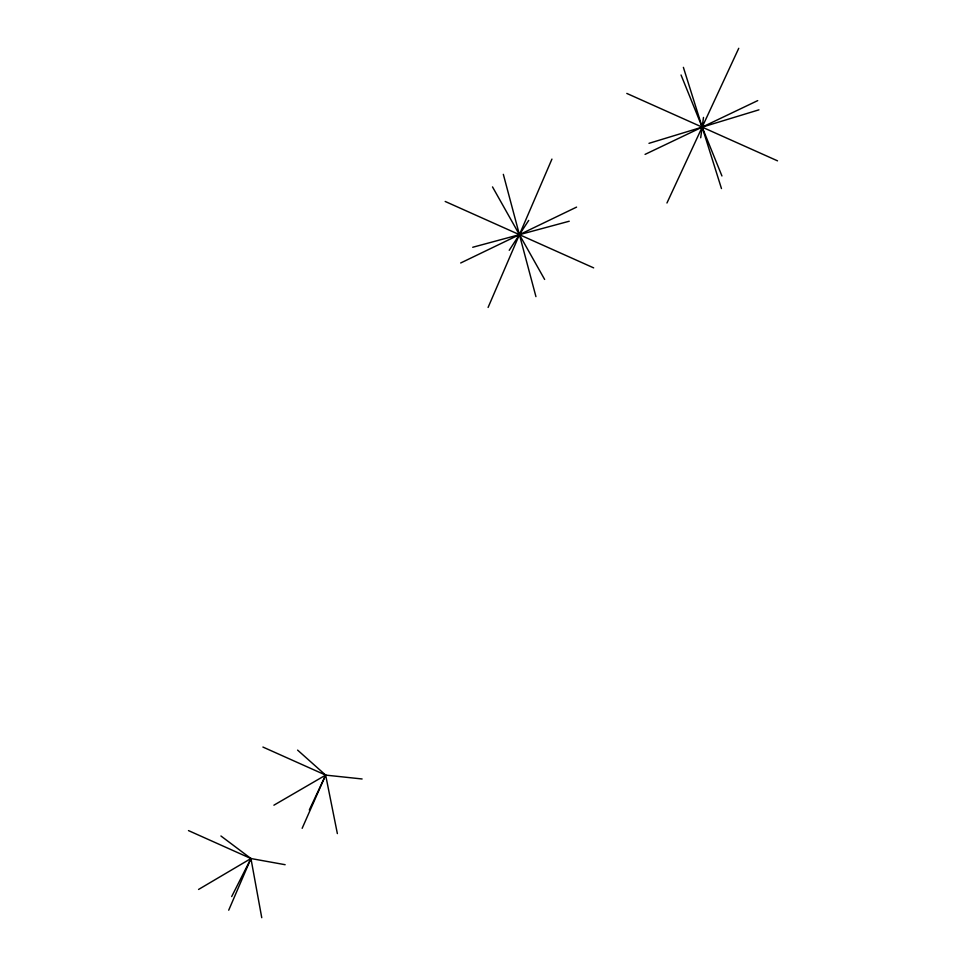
<?xml version="1.0" encoding="UTF-8"?>
<svg xmlns="http://www.w3.org/2000/svg" width="966" height="966" viewBox="0 0 966 966"><rect width="100%" height="100%" fill="white"/><g stroke="black" fill="none" stroke-linecap="round" stroke-linejoin="round"><path stroke-width="1.45" d="M700.7 137.776L703.49 117.429M228.713 910.201L250.943 858.533L220.936 835.988M488.096 307.442L551.936 159.1M302.153 828.321L325.651 775.106L297.6 750.111M666.951 203.005L738.748 48.3M309.313 809.955L325.651 775.106L362.105 778.97M231.683 896.557L250.943 858.533L285.139 864.703M509.215 250.303L528.716 220.405M198.573 889.445L250.943 858.533L261.75 917.7M273.897 805.197L325.651 775.106L337.363 833.586M460.685 262.981L576.581 207.11M645.071 154.379L757.718 100.609M648.983 143.33L758.95 109.834M472.712 247.272L569.228 221.226M626.801 93.424L777.521 160.839M445.181 201.459L593.655 267.872M262.909 747.044L325.651 775.106M188.479 830.591L250.943 858.533M492.515 186.909L544.631 279.44M681.042 74.986L721.94 175.969M683.385 67.354L721.469 188.563M503.334 174.339L535.937 296.634"/></g></svg>
